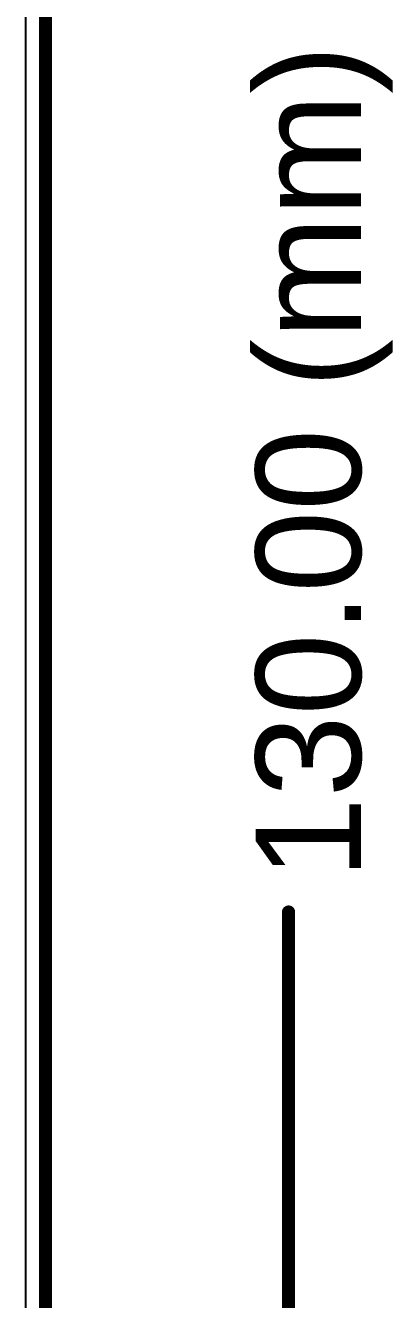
# Model space of a CAD drawing. Header units: millimetres. Extents: x 0 to 97, y 0 to 137.
# Drawn here: x 89.61 to 96.7, y 46.27 to 70.84 of the extents above; entities that cross this region are included whole.
import ezdxf

# ---------------------------------------------------------------- set-up
doc = ezdxf.new("R2010")
doc.units = ezdxf.units.MM
for name, color, linetype in [('BottomLayer', 5, 'Continuous'), ('Mechanical1', 6, 'Continuous'), ('Mechanical2', 216, 'Continuous'), ('TopLayer', 1, 'Continuous')]:
    doc.layers.add(name, color=color, linetype=linetype)
doc.styles.add('Arial', font='', dxfattribs={"height": 0.2})
doc.styles.get('Arial').set_extended_font_data('Arial')

msp = doc.modelspace()

# ---------------------------------------------------------------- linework, layer by layer
at = {"layer": 'BottomLayer'}
msp.add_line((89.612, 129.612), (89.612, 0.388), dxfattribs=at)
at = {"layer": 'Mechanical1', "const_width": 0.254}
msp.add_lwpolyline([(94.691, 0), (94.691, 53.743)], dxfattribs=at)
at = {"layer": 'Mechanical1', "const_width": 0.127}
msp.add_lwpolyline([(94.628, 53.743, 1), (94.755, 53.743, 1)], format="xyb", close=True, dxfattribs=at)
at = {"layer": 'Mechanical2'}
for points, const_width in [([(90, 0), (90, 130)], 0.254), ([(90.05, 0), (90.05, 130)], 0.127)]:
    msp.add_lwpolyline(points, dxfattribs=dict(at, const_width=const_width))
at = {"layer": 'TopLayer'}
msp.add_line((89.612, 129.612), (89.612, 0.388), dxfattribs=at)

# ---------------------------------------------------------------- texts
at = {"layer": 'Mechanical1', "style": 'Arial'}
msp.add_text('130.00 (mm)', height=2.032, rotation=90, dxfattribs=at).set_placement((96.088, 54.378))

doc.saveas('drawing.dxf')
